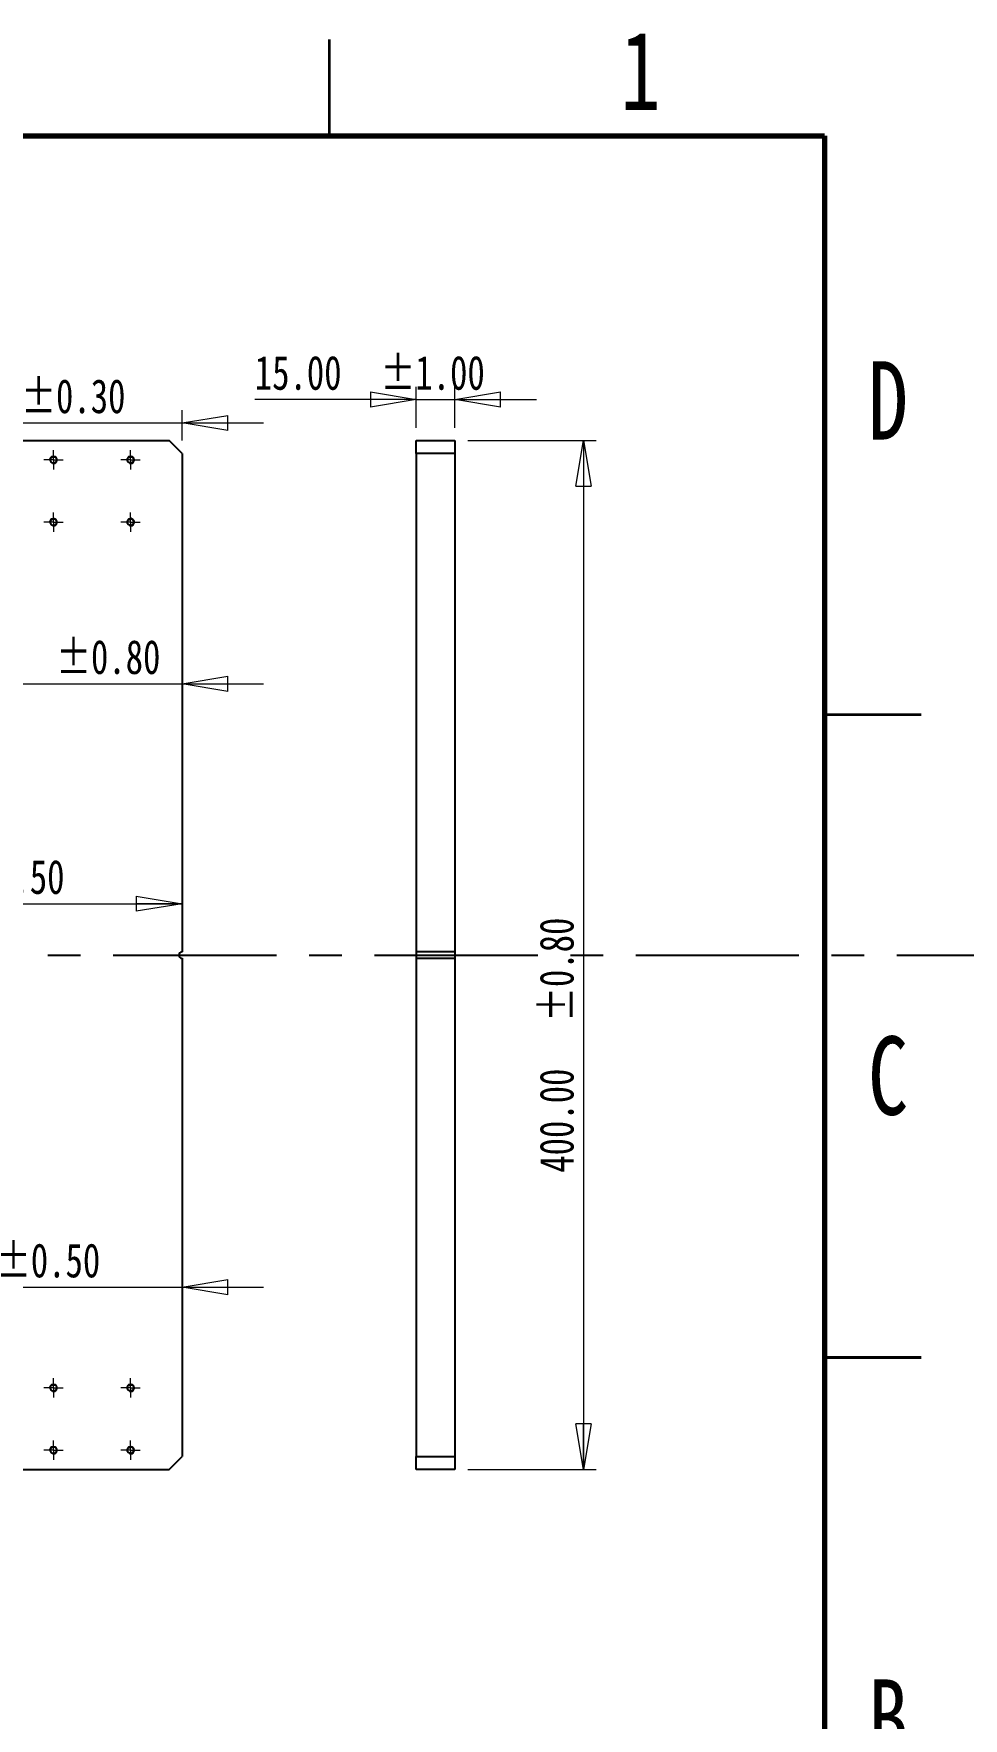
# Model space of a CAD drawing. Header units: millimetres. Extents: x -195 to 429, y -136 to 488.
# Drawn here: x 225.5 to 297.8, y 76.9 to 207.9 of the extents above; entities that cross this region are included whole.
import ezdxf

# ---------------------------------------------------------------- set-up
doc = ezdxf.new("R2010")
doc.units = ezdxf.units.MM
doc.linetypes.add('CENTERX2', pattern=[20.32, 12.7, -2.54, 2.54, -2.54])
doc.styles.add('SLDTEXTSTYLE0', font='TXT', dxfattribs={"width": 0.75})
doc.dimstyles.new('SLDDIMSTYLE1', dxfattribs={"dimtxt": 2.645833, "dimasz": 3.556, "dimexe": 0, "dimexo": 0.0625, "dimgap": 0.661458, "dimtad": 1, "dimlfac": 5, "dimrnd": 1e-09, "dimzin": 4, "dimdsep": 46, "dimtxsty": 'SLDTEXTSTYLE0', "dimblk1": 'CLOSED', "dimblk2": 'CLOSED', "dimsah": 1, "dimcen": 0.09, "dimadec": 0, "dimazin": 1, "dimtol": 1, "dimtp": 0.3, "dimtm": 0.3, "dimtfac": 1, "dimtmove": 0, "dimatfit": 0, "dimldrblk": 'CLOSED', "dimfxl": 0, "dimfrac": 2, "dimtolj": 1, "dimtzin": 0, "dimarcsym": 0})
doc.dimstyles.new('SLDDIMSTYLE3', dxfattribs={"dimtxt": 2.645833, "dimasz": 3.556, "dimexe": 0, "dimexo": 0.0625, "dimgap": 0.661458, "dimtad": 1, "dimlfac": 5, "dimrnd": 1e-09, "dimzin": 4, "dimdsep": 46, "dimtxsty": 'SLDTEXTSTYLE0', "dimblk1": 'CLOSED', "dimblk2": 'CLOSED', "dimsah": 1, "dimcen": 0.09, "dimadec": 0, "dimazin": 1, "dimtol": 1, "dimtp": 0.5, "dimtm": 0.5, "dimtfac": 1, "dimtmove": 0, "dimatfit": 0, "dimldrblk": 'CLOSED', "dimfxl": 0, "dimfrac": 2, "dimtolj": 1, "dimtzin": 0, "dimarcsym": 0})
doc.dimstyles.new('SLDDIMSTYLE4', dxfattribs={"dimtxt": 2.645833, "dimasz": 3.556, "dimexe": 0, "dimexo": 0.0625, "dimgap": 0.661458, "dimtad": 1, "dimlfac": 5, "dimrnd": 1e-09, "dimzin": 4, "dimdsep": 46, "dimtxsty": 'SLDTEXTSTYLE0', "dimblk1": 'CLOSED', "dimblk2": 'CLOSED', "dimsah": 1, "dimcen": 0.09, "dimadec": 0, "dimazin": 1, "dimtol": 1, "dimtp": 0.5, "dimtm": 0.5, "dimtfac": 1, "dimtofl": 0, "dimtmove": 0, "dimatfit": 3, "dimldrblk": 'CLOSED', "dimfxl": 0, "dimfrac": 2, "dimtolj": 1, "dimtzin": 0, "dimarcsym": 0})
doc.dimstyles.new('SLDDIMSTYLE5', dxfattribs={"dimtxt": 2.645833, "dimasz": 3.556, "dimexe": 0, "dimexo": 0.0625, "dimgap": 0.661458, "dimtad": 1, "dimlfac": 5, "dimrnd": 1e-09, "dimzin": 4, "dimdsep": 46, "dimtxsty": 'SLDTEXTSTYLE0', "dimblk1": 'CLOSED', "dimblk2": 'CLOSED', "dimsah": 1, "dimcen": 0.09, "dimadec": 0, "dimazin": 1, "dimtol": 1, "dimtp": 0.8, "dimtm": 0.8, "dimtfac": 1, "dimtmove": 0, "dimatfit": 0, "dimldrblk": 'CLOSED', "dimfxl": 0, "dimfrac": 2, "dimtolj": 1, "dimtzin": 0, "dimarcsym": 0})
doc.dimstyles.new('SLDDIMSTYLE6', dxfattribs={"dimtxt": 2.645833, "dimasz": 3.556, "dimexe": 0, "dimexo": 0.0625, "dimgap": 0.661458, "dimtad": 1, "dimlfac": 5, "dimrnd": 1e-09, "dimzin": 4, "dimdsep": 46, "dimtxsty": 'SLDTEXTSTYLE0', "dimblk1": 'CLOSED', "dimblk2": 'CLOSED', "dimsah": 1, "dimcen": 0.09, "dimadec": 0, "dimazin": 1, "dimtol": 1, "dimtp": 0.8, "dimtm": 0.8, "dimtfac": 1, "dimtofl": 0, "dimtmove": 0, "dimatfit": 3, "dimldrblk": 'CLOSED', "dimfxl": 0, "dimfrac": 2, "dimtolj": 1, "dimtzin": 0, "dimarcsym": 0})
doc.dimstyles.new('SLDDIMSTYLE7', dxfattribs={"dimtxt": 2.645833, "dimasz": 3.556, "dimexe": 0, "dimexo": 0.0625, "dimgap": 0.661458, "dimtad": 1, "dimlfac": 5, "dimrnd": 1e-09, "dimzin": 4, "dimdsep": 46, "dimtxsty": 'SLDTEXTSTYLE0', "dimblk1": 'CLOSED', "dimblk2": 'CLOSED', "dimsah": 1, "dimcen": 0.09, "dimadec": 0, "dimazin": 1, "dimtol": 1, "dimtp": 1, "dimtm": 1, "dimtfac": 1, "dimtmove": 0, "dimatfit": 0, "dimldrblk": 'CLOSED', "dimfxl": 0, "dimfrac": 2, "dimtolj": 1, "dimtzin": 0, "dimarcsym": 0})

# ---------------------------------------------------------------- blocks, each defined once
blk = doc.blocks.new('_Closed')
at = {"color": 0, "linetype": 'ByBlock', "lineweight": -2}
for p, q in [((-1, 0.166667), (0, 0)), ((-1, 0.166667), (-1, -0.166667)), ((0, 0), (-1, -0.166667)), ((0, 0), (-1, 0))]:
    blk.add_line(p, q, dxfattribs=at)
blk = doc.blocks.new('_D_3')
at = {"color": 7, "linetype": 'Continuous', "lineweight": 0}
for p, q in [((214.02, 166.2), (214.02, 178.67)), ((237.02, 176.3), (237.02, 178.67)), ((214.02, 177.67), (207.67, 177.67)), ((214.02, 177.67), (237.02, 177.67)), ((237.02, 177.67), (243.37, 177.67))]:
    blk.add_line(p, q, dxfattribs=at)
at = {"color": 7, "linetype": 'Continuous', "lineweight": 18, "xscale": 3.556, "yscale": 3.556}
blk.add_blockref('_Closed', (214.02, 177.67, -1.5), dxfattribs=at)
at = {"color": 7, "linetype": 'Continuous', "lineweight": 18, "xscale": 3.556, "yscale": 3.556, "rotation": 180.0000000000004}
blk.add_blockref('_Closed', (237.02, 177.67, -1.5), dxfattribs=at)
at = {"color": 7, "linetype": 'Continuous', "lineweight": 18, "char_height": 2.646, "attachment_point": 1, "style": 'SLDTEXTSTYLE0'}
for s, insert in [('115.00', (212.78, 181.08)), ('±0.30', (224.52, 181.08))]:
    blk.add_mtext(s, dxfattribs=dict(at, insert=insert))
blk = doc.blocks.new('_D_7')
at = {"color": 7, "linetype": 'Continuous', "lineweight": 0}
for p, q in [((204.42, 113), (204.42, 109.47)), ((204.42, 110.47), (198.07, 110.47)), ((204.42, 110.47), (237.02, 110.47)), ((237.02, 110.47), (243.37, 110.47))]:
    blk.add_line(p, q, dxfattribs=at)
at = {"color": 7, "linetype": 'Continuous', "lineweight": 18, "xscale": 3.556, "yscale": 3.556}
blk.add_blockref('_Closed', (204.42, 110.47, -1.5), dxfattribs=at)
at = {"color": 7, "linetype": 'Continuous', "lineweight": 18, "xscale": 3.556, "yscale": 3.556, "rotation": 180.0000000000004}
blk.add_blockref('_Closed', (237.02, 110.47, -1.5), dxfattribs=at)
at = {"color": 7, "linetype": 'Continuous', "lineweight": 18, "char_height": 2.646, "attachment_point": 1, "style": 'SLDTEXTSTYLE0'}
for s, insert in [('±0.50', (222.56, 113.88)), ('163.00', (210.82, 113.88))]:
    blk.add_mtext(s, dxfattribs=dict(at, insert=insert))
blk = doc.blocks.new('_D_12')
at = {"color": 7, "linetype": 'Continuous', "lineweight": 0}
for p, q in [((215.02, 157.39), (208.67, 157.39)), ((215.02, 152.3), (215.02, 158.39)), ((215.02, 157.39), (237.02, 157.39)), ((237.02, 157.39), (243.37, 157.39))]:
    blk.add_line(p, q, dxfattribs=at)
at = {"color": 7, "linetype": 'Continuous', "lineweight": 18, "xscale": 3.556, "yscale": 3.556}
blk.add_blockref('_Closed', (215.02, 157.39, -1.5), dxfattribs=at)
at = {"color": 7, "linetype": 'Continuous', "lineweight": 18, "xscale": 3.556, "yscale": 3.556, "rotation": 180.0000000000004}
blk.add_blockref('_Closed', (237.02, 157.39, -1.5), dxfattribs=at)
at = {"color": 7, "linetype": 'Continuous', "lineweight": 18, "char_height": 2.646, "attachment_point": 1, "style": 'SLDTEXTSTYLE0'}
for s, insert in [('110.00', (215.49, 160.8)), ('±0.80', (227.24, 160.8))]:
    blk.add_mtext(s, dxfattribs=dict(at, insert=insert))
blk = doc.blocks.new('_D_17')
at = {"color": 7, "linetype": 'Continuous', "lineweight": 0}
for p, q in [((200.82, 140.29), (237.02, 140.29)), ((200.82, 139.4), (200.82, 139.29))]:
    blk.add_line(p, q, dxfattribs=at)
at = {"color": 7, "linetype": 'Continuous', "lineweight": 18, "xscale": 3.556, "yscale": 3.556, "rotation": 180.0000000000004}
blk.add_blockref('_Closed', (200.82, 140.29, -1.5), dxfattribs=at)
at = {"color": 7, "linetype": 'Continuous', "lineweight": 18, "xscale": 3.556, "yscale": 3.556}
blk.add_blockref('_Closed', (237.02, 140.29, -1.5), dxfattribs=at)
at = {"color": 7, "linetype": 'Continuous', "lineweight": 18, "char_height": 2.646, "attachment_point": 1, "style": 'SLDTEXTSTYLE0'}
for s, insert in [('181.00', (208.04, 143.7)), ('±0.50', (219.78, 143.7))]:
    blk.add_mtext(s, dxfattribs=dict(at, insert=insert))
blk = doc.blocks.new('SW_CENTERMARKSYMBOL_624')
at = {"color": 0, "linetype": 'Continuous', "lineweight": 18}
for p, q in [((-0.5, 0), (-0.75, 0)), ((0, 0), (-0.5, 0)), ((0, 0.5), (0, 0.75)), ((0, 0), (0, 0.5)), ((0, 0), (0, -0.5)), ((0, 0), (0.5, 0)), ((0.5, 0), (0.75, 0)), ((0, -0.5), (0, -0.75))]:
    blk.add_line(p, q, dxfattribs=at)
blk = doc.blocks.new('SW_CENTERMARKSYMBOL_625')
at = {"color": 0, "linetype": 'Continuous', "lineweight": 18}
for p, q in [((-0.5, 0), (-0.75, 0)), ((0, 0), (-0.5, 0)), ((0, 0.5), (0, 0.75)), ((0, 0), (0, 0.5)), ((0, 0), (0, -0.5)), ((0, 0), (0.5, 0)), ((0.5, 0), (0.75, 0)), ((0, -0.5), (0, -0.75))]:
    blk.add_line(p, q, dxfattribs=at)
blk = doc.blocks.new('SW_CENTERMARKSYMBOL_626')
at = {"color": 0, "linetype": 'Continuous', "lineweight": 18}
for p, q in [((-0.5, 0), (-0.75, 0)), ((0, 0), (-0.5, 0)), ((0, 0.5), (0, 0.75)), ((0, 0), (0, 0.5)), ((0, 0), (0, -0.5)), ((0, 0), (0.5, 0)), ((0.5, 0), (0.75, 0)), ((0, -0.5), (0, -0.75))]:
    blk.add_line(p, q, dxfattribs=at)
blk = doc.blocks.new('SW_CENTERMARKSYMBOL_627')
at = {"color": 0, "linetype": 'Continuous', "lineweight": 18}
for p, q in [((-0.5, 0), (-0.75, 0)), ((0, 0), (-0.5, 0)), ((0, 0.5), (0, 0.75)), ((0, 0), (0, 0.5)), ((0, 0), (0, -0.5)), ((0, 0), (0.5, 0)), ((0.5, 0), (0.75, 0)), ((0, -0.5), (0, -0.75))]:
    blk.add_line(p, q, dxfattribs=at)
blk = doc.blocks.new('SW_CENTERMARKSYMBOL_628')
at = {"color": 0, "linetype": 'Continuous', "lineweight": 18}
for p, q in [((-0.5, 0), (-0.75, 0)), ((0, 0), (-0.5, 0)), ((0, 0.5), (0, 0.75)), ((0, 0), (0, 0.5)), ((0, 0), (0, -0.5)), ((0, 0), (0.5, 0)), ((0.5, 0), (0.75, 0)), ((0, -0.5), (0, -0.75))]:
    blk.add_line(p, q, dxfattribs=at)
blk = doc.blocks.new('SW_CENTERMARKSYMBOL_629')
at = {"color": 0, "linetype": 'Continuous', "lineweight": 18}
for p, q in [((-0.5, 0), (-0.75, 0)), ((0, 0), (-0.5, 0)), ((0, 0.5), (0, 0.75)), ((0, 0), (0, 0.5)), ((0, 0), (0, -0.5)), ((0, 0), (0.5, 0)), ((0.5, 0), (0.75, 0)), ((0, -0.5), (0, -0.75))]:
    blk.add_line(p, q, dxfattribs=at)
blk = doc.blocks.new('SW_CENTERMARKSYMBOL_630')
at = {"color": 0, "linetype": 'Continuous', "lineweight": 18}
for p, q in [((-0.5, 0), (-0.75, 0)), ((0, 0), (-0.5, 0)), ((0, 0.5), (0, 0.75)), ((0, 0), (0, 0.5)), ((0, 0), (0, -0.5)), ((0, 0), (0.5, 0)), ((0.5, 0), (0.75, 0)), ((0, -0.5), (0, -0.75))]:
    blk.add_line(p, q, dxfattribs=at)
blk = doc.blocks.new('SW_CENTERMARKSYMBOL_631')
at = {"color": 0, "linetype": 'Continuous', "lineweight": 18}
for p, q in [((-0.5, 0), (-0.75, 0)), ((0, 0), (-0.5, 0)), ((0, 0.5), (0, 0.75)), ((0, 0), (0, 0.5)), ((0, 0), (0, -0.5)), ((0, 0), (0.5, 0)), ((0.5, 0), (0.75, 0)), ((0, -0.5), (0, -0.75))]:
    blk.add_line(p, q, dxfattribs=at)
blk = doc.blocks.new('_D_20')
at = {"color": 7, "linetype": 'Continuous', "lineweight": 0}
for p, q in [((259.24, 176.3), (269.24, 176.3)), ((268.24, 176.3), (268.24, 96.3)), ((259.24, 96.3), (269.24, 96.3))]:
    blk.add_line(p, q, dxfattribs=at)
at = {"color": 7, "linetype": 'Continuous', "lineweight": 18, "xscale": 3.556, "yscale": 3.556}
for p, rotation in [((268.24, 176.3, 0.49), 90.0000000000006), ((268.24, 96.3, 0.49), 270.0000000000006)]:
    blk.add_blockref('_Closed', p, dxfattribs=dict(at, rotation=rotation))
at = {"color": 7, "linetype": 'Continuous', "lineweight": 18, "char_height": 2.646, "attachment_point": 1, "rotation": 90, "style": 'SLDTEXTSTYLE0'}
for s, insert in [('±0.80', (264.83, 131.11)), ('400.00', (264.83, 119.37))]:
    blk.add_mtext(s, dxfattribs=dict(at, insert=insert))
blk = doc.blocks.new('_D_21')
at = {"color": 7, "linetype": 'Continuous', "lineweight": 0}
for p, q in [((255.24, 179.49), (242.68, 179.49)), ((255.24, 177.3), (255.24, 180.49)), ((255.24, 179.49), (258.24, 179.49)), ((258.24, 177.3), (258.24, 180.49)), ((258.24, 179.49), (264.59, 179.49))]:
    blk.add_line(p, q, dxfattribs=at)
at = {"color": 7, "linetype": 'Continuous', "lineweight": 18, "xscale": 3.556, "yscale": 3.556}
blk.add_blockref('_Closed', (255.24, 179.49, 0.49), dxfattribs=at)
at = {"color": 7, "linetype": 'Continuous', "lineweight": 18, "xscale": 3.556, "yscale": 3.556, "rotation": 180.0000000000006}
blk.add_blockref('_Closed', (258.24, 179.49, 0.49), dxfattribs=at)
at = {"color": 7, "linetype": 'Continuous', "lineweight": 18, "char_height": 2.646, "attachment_point": 1, "style": 'SLDTEXTSTYLE0'}
for s, insert in [('15.00', (242.68, 182.9)), ('±1.00', (252.47, 182.9))]:
    blk.add_mtext(s, dxfattribs=dict(at, insert=insert))

msp = doc.modelspace()

# ---------------------------------------------------------------- linework, layer by layer
at = {"color": 7, "linetype": 'Continuous', "lineweight": 35}
for p, q in [((248.5, 200), (248.5, 207.5)), ((287, 155), (294.5, 155)), ((294.5, 105), (287, 105)), ((287, 105), (294.5, 105))]:
    msp.add_line(p, q, dxfattribs=at)
at = {"color": 7, "linetype": 'Continuous', "lineweight": 70}
for p, q in [((10, 200), (287, 200)), ((287, 200), (287, 10))]:
    msp.add_line(p, q, dxfattribs=at)
at = {"color": 7, "linetype": 'Continuous', "lineweight": 25}
for p, q in [((177.2702, 176.2985), (236.0202, 176.2985)), ((237.0202, 175.2985), (236.0202, 176.2985)), ((255.2391, 176.2985), (258.2391, 176.2985)), ((255.2391, 175.2985), (255.2391, 176.2985)), ((258.2391, 176.2985), (258.2391, 175.2985)), ((237.0202, 175.2985), (237.0202, 136.5485)), ((255.2391, 175.2985), (255.2391, 136.5485)), ((258.2391, 175.2985), (255.2391, 175.2985)), ((258.2391, 175.2985), (258.2391, 136.5485)), ((258.2391, 136.5485), (255.2391, 136.5485)), ((255.2391, 136.5485), (255.2391, 136.0485)), ((258.2391, 136.5485), (258.2391, 136.0485)), ((237.0202, 136.0485), (237.0202, 97.2985)), ((255.2391, 136.0485), (255.2391, 97.2985)), ((255.2391, 136.0485), (258.2391, 136.0485)), ((258.2391, 136.0485), (258.2391, 97.2985)), ((236.0202, 96.2985), (237.0202, 97.2985)), ((255.2391, 97.2985), (258.2391, 97.2985)), ((255.2391, 96.2985), (255.2391, 97.2985)), ((258.2391, 97.2985), (258.2391, 96.2985)), ((177.2702, 96.2985), (236.0202, 96.2985)), ((258.2391, 96.2985), (255.2391, 96.2985))]:
    msp.add_line(p, q, dxfattribs=at)
at = {"color": 7, "linetype": 'CENTERX2'}
msp.add_line((-195.0515, 136.2985), (429.092, 136.2985), dxfattribs=at)
at = {"color": 7, "linetype": 'Continuous', "lineweight": 25}
for centre in [(227.0202, 174.7985), (233.0202, 174.7985), (227.0202, 169.9585), (233.0202, 169.9585), (227.0202, 102.6385), (233.0202, 102.6385), (227.0202, 97.7985), (233.0202, 97.7985)]:
    msp.add_circle(centre, 0.25, dxfattribs=at)
at = {"color": 7, "linetype": 'Continuous', "lineweight": 18}
for centre in [(227.0202, 174.7985), (233.0202, 174.7985), (227.0202, 169.9585), (233.0202, 169.9585), (227.0202, 102.6385), (233.0202, 102.6385), (227.0202, 97.7985), (233.0202, 97.7985)]:
    msp.add_arc(centre, 0.3, 255, 195, dxfattribs=at)
at = {"color": 7, "linetype": 'Continuous', "lineweight": 25}
msp.add_arc((237.0202, 136.2985), 0.25, 90, 270, dxfattribs=at)

# ---------------------------------------------------------------- block references
at = {"color": 7, "linetype": 'Continuous', "lineweight": 0}
for name, p in [('SW_CENTERMARKSYMBOL_629', (227.0202, 174.7985)), ('SW_CENTERMARKSYMBOL_628', (233.0202, 174.7985)), ('SW_CENTERMARKSYMBOL_630', (227.0202, 169.9585)), ('SW_CENTERMARKSYMBOL_631', (233.0202, 169.9585)), ('SW_CENTERMARKSYMBOL_624', (227.0202, 102.6385)), ('SW_CENTERMARKSYMBOL_626', (233.0202, 102.6385)), ('SW_CENTERMARKSYMBOL_625', (227.0202, 97.7985)), ('SW_CENTERMARKSYMBOL_627', (233.0202, 97.7985))]:
    msp.add_blockref(name, p, dxfattribs=at)

# ---------------------------------------------------------------- texts
at = {"color": 7, "linetype": 'Continuous', "lineweight": 0, "char_height": 6.096, "attachment_point": 2, "style": 'SLDTEXTSTYLE0'}
for s, insert in [('1', (272.6886, 208.1137)), ('D', (291.9302, 182.4757)), ('C', (291.9365, 129.9757)), ('B', (291.9534, 79.9757))]:
    msp.add_mtext(s, dxfattribs=dict(at, insert=insert))

# ---------------------------------------------------------------- dimensions: what is measured, and where the dimension line sits
at = {"color": 7, "linetype": 'Continuous', "lineweight": 18}
for base, p1, p2, angle, dimstyle, picture, middle in [((258.2391, 179.486), (255.2391, 176.2985), (258.2391, 176.2985), 0, 'SLDDIMSTYLE7', '_D_21', (251.9559, 179.486)), ((268.2391, 96.2985), (258.2391, 176.2985), (258.2391, 96.2985), 90, 'SLDDIMSTYLE6', '_D_20', (268.2391, 129.6176))]:
    dim = msp.add_linear_dim(base=base, p1=p1, p2=p2, angle=angle, dimstyle=dimstyle, dxfattribs=at)
    dim.commit()
    dim.dimension.update_dxf_attribs({"geometry": picture, "text_midpoint": middle, "dimtype": 160})
for base, p1, p2, dimstyle, picture, middle in [((237.0202, 177.6732), (214.0202, 165.1985), (237.0202, 175.2985), 'SLDDIMSTYLE1', '_D_3', (223.0281, 177.6732)), ((237.0202, 157.3897), (215.0202, 151.2985), (237.0202, 175.2985), 'SLDDIMSTYLE5', '_D_12', (225.7436, 157.3897)), ((237.0202, 140.2892), (200.8202, 140.3985), (237.0202, 136.5485), 'SLDDIMSTYLE4', '_D_17', (218.2874, 140.2892)), ((237.0202, 110.468), (204.4202, 113.9985), (237.0202, 97.2985), 'SLDDIMSTYLE3', '_D_7', (221.0674, 110.468))]:
    dim = msp.add_linear_dim(base=base, p1=p1, p2=p2, dimstyle=dimstyle, dxfattribs=at)
    dim.commit()
    dim.dimension.update_dxf_attribs({"geometry": picture, "text_midpoint": middle, "dimtype": 160})

doc.saveas('drawing.dxf')
